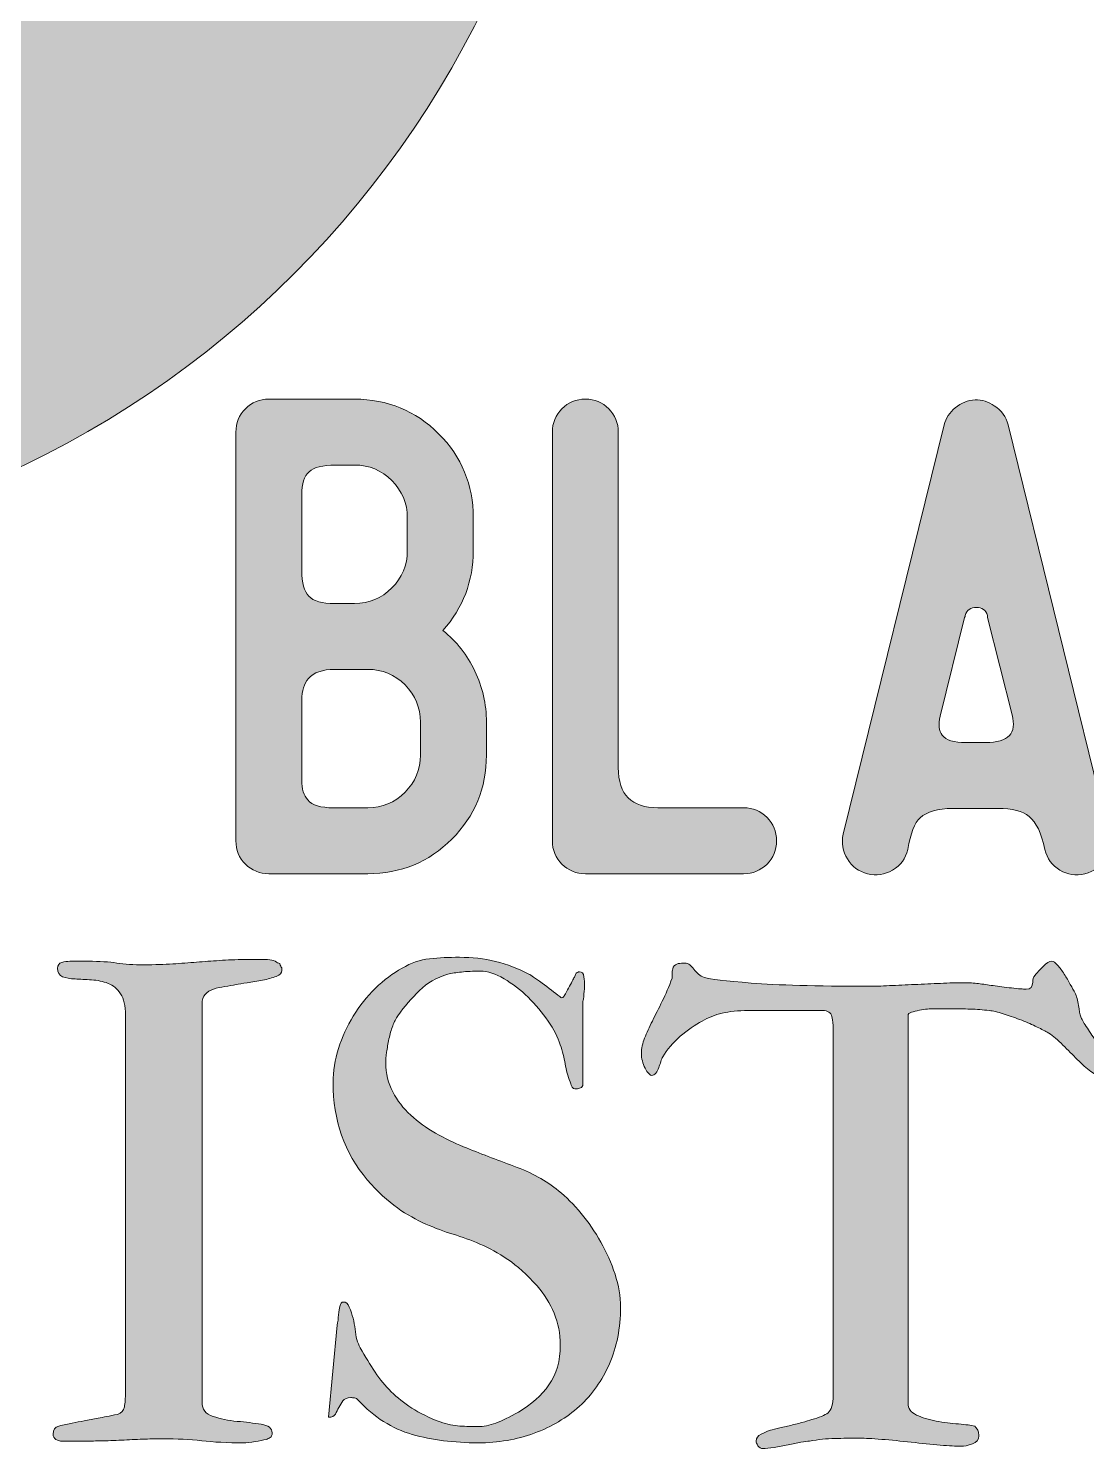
# Model space of a CAD drawing. Header units: inches. Extents: x 110 to 970, y -1000 to -79.
# Drawn here: x 349.8 to 529.3, y -625.8 to -384.9 of the extents above; entities that cross this region are included whole.
import ezdxf

# ---------------------------------------------------------------- set-up
doc = ezdxf.new("R2010")
doc.units = ezdxf.units.IN
doc.header["$MEASUREMENT"] = 0
doc.layers.add('Layer 1', color=7, linetype='Continuous')

# ---------------------------------------------------------------- blocks, each defined once
blk = doc.blocks.new('block 3')
at = {"layer": 'Layer 1', "true_color": 0xea2625}
h = blk.add_hatch(color=20, dxfattribs=at)
h.dxf.hatch_style = 2
edge = h.paths.add_edge_path()
edge.add_spline(control_points=[(366.28, -616.26), (366.28, -616.26), (366.28, -552.28), (366.28, -552.28), (366.28, -550.7), (366, -549.49), (365.45, -548.64), (364.89, -547.79), (364.19, -547.2), (363.34, -546.87), (362.48, -546.54), (361.55, -546.35), (360.53, -546.28), (359.52, -546.21), (358.58, -546.17), (357.73, -546.13), (356.88, -546.1), (356.17, -545.97), (355.62, -545.74), (355.06, -545.51), (354.78, -545.04), (354.78, -544.31), (354.78, -543.79), (355.01, -543.46), (355.47, -543.33), (355.93, -543.2), (356.39, -543.13), (356.85, -543.13), (356.85, -543.13), (359.99, -543.13), (359.99, -543.13), (361.89, -543.13), (363.5, -543.23), (364.81, -543.43), (366.12, -543.63), (367.66, -543.72), (369.43, -543.72), (371.26, -543.72), (372.88, -543.68), (374.29, -543.58), (375.7, -543.48), (377.05, -543.38), (378.33, -543.28), (379.6, -543.18), (380.89, -543.08), (382.21, -542.99), (383.52, -542.89), (384.96, -542.84), (386.53, -542.84), (386.53, -542.84), (390.37, -542.84), (390.37, -542.84), (390.89, -542.84), (391.31, -542.94), (391.64, -543.13), (391.97, -543.33), (392.23, -543.46), (392.43, -543.53), (392.56, -543.92), (392.66, -544.13), (392.73, -544.17), (392.79, -544.2), (392.82, -544.38), (392.82, -544.71), (392.82, -545.1), (392.5, -545.43), (391.84, -545.69), (391.18, -545.95), (390.42, -546.17), (389.53, -546.33), (388.65, -546.49), (387.77, -546.64), (386.92, -546.77), (386.07, -546.9), (385.45, -547), (385.06, -547.07), (384.47, -547.2), (383.83, -547.31), (383.14, -547.41), (382.45, -547.51), (381.81, -547.66), (381.22, -547.85), (380.64, -548.05), (380.16, -548.34), (379.8, -548.74), (379.44, -549.13), (379.26, -549.69), (379.26, -550.41), (379.26, -550.41), (379.26, -617.94), (379.26, -617.94), (379.26, -619.12), (379.88, -619.92), (381.13, -620.34), (382.37, -620.77), (383.73, -621.05), (385.21, -621.18), (386.68, -621.31), (388.04, -621.47), (389.29, -621.67), (390.53, -621.87), (391.15, -622.36), (391.15, -623.15), (391.15, -623.54), (391.04, -623.8), (390.81, -623.93), (390.58, -624.06), (390.37, -624.16), (390.17, -624.23), (389.64, -624.36), (389, -624.49), (388.25, -624.62), (387.5, -624.75), (386.83, -624.82), (386.24, -624.82), (383.55, -624.82), (381.21, -624.7), (379.21, -624.47), (377.21, -624.24), (375, -624.13), (372.57, -624.13), (371.99, -624.13), (371.13, -624.15), (370.02, -624.18), (368.9, -624.21), (367.74, -624.26), (366.53, -624.33), (365.32, -624.39), (364.1, -624.44), (362.89, -624.47), (361.68, -624.51), (360.65, -624.52), (359.8, -624.52), (359.8, -624.52), (355.27, -624.52), (355.27, -624.52), (355.08, -624.52), (354.82, -624.42), (354.49, -624.23), (354.16, -624.03), (354, -623.74), (354, -623.34), (354, -622.62), (354.32, -622.16), (354.98, -621.97), (355.83, -621.77), (356.58, -621.61), (357.24, -621.47), (357.9, -621.34), (358.58, -621.21), (359.3, -621.08), (360.03, -620.95), (360.81, -620.8), (361.66, -620.64), (362.51, -620.48), (363.59, -620.26), (364.91, -620), (365.56, -619.8), (365.96, -619.38), (366.09, -618.72), (366.22, -618.07), (366.28, -617.25), (366.28, -616.26)], knot_values=[0, 0, 0, 0, 1, 1, 1, 2, 2, 2, 3, 3, 3, 4, 4, 4, 5, 5, 5, 6, 6, 6, 7, 7, 7, 8, 8, 8, 9, 9, 9, 10, 10, 10, 11, 11, 11, 12, 12, 12, 13, 13, 13, 14, 14, 14, 15, 15, 15, 16, 16, 16, 17, 17, 17, 18, 18, 18, 19, 19, 19, 20, 20, 20, 21, 21, 21, 22, 22, 22, 23, 23, 23, 24, 24, 24, 25, 25, 25, 26, 26, 26, 27, 27, 27, 28, 28, 28, 29, 29, 29, 30, 30, 30, 31, 31, 31, 32, 32, 32, 33, 33, 33, 34, 34, 34, 35, 35, 35, 36, 36, 36, 37, 37, 37, 38, 38, 38, 39, 39, 39, 40, 40, 40, 41, 41, 41, 42, 42, 42, 43, 43, 43, 44, 44, 44, 45, 45, 45, 46, 46, 46, 47, 47, 47, 48, 48, 48, 49, 49, 49, 50, 50, 50, 51, 51, 51, 52, 52, 52, 53, 53, 53, 54, 54, 54, 54], degree=3, periodic=1)
h = blk.add_hatch(color=20, dxfattribs=at)
h.dxf.hatch_style = 2
edge = h.paths.add_edge_path()
edge.add_spline(control_points=[(401.47, -563.68), (401.47, -561.78), (401.78, -559.86), (402.41, -557.93), (403.03, -556), (403.86, -554.16), (404.91, -552.42), (405.96, -550.69), (407.21, -549.12), (408.65, -547.71), (410.09, -546.3), (411.6, -545.17), (413.17, -544.31), (414.68, -543.4), (416.23, -542.86), (417.84, -542.69), (419.44, -542.53), (421.13, -542.45), (422.9, -542.45), (427.16, -542.45), (431.09, -543.4), (434.7, -545.3), (435.02, -545.49), (435.76, -546), (436.91, -546.82), (438.05, -547.64), (439.05, -548.41), (439.91, -549.13), (440.04, -549.26), (440.17, -549.33), (440.3, -549.33), (440.36, -549.33), (440.46, -549.26), (440.59, -549.13), (440.79, -548.8), (441.12, -548.21), (441.58, -547.36), (442.03, -546.51), (442.33, -545.95), (442.46, -545.69), (442.59, -545.23), (442.79, -545), (443.05, -545), (443.05, -544.94), (443.12, -544.9), (443.25, -544.9), (443.7, -544.9), (443.97, -545.18), (444.03, -545.74), (444.1, -546.3), (444.13, -546.74), (444.13, -547.07), (444.13, -547.07), (444.13, -547.46), (444.13, -547.46), (444.13, -547.59), (444.1, -548), (444.03, -548.69), (443.97, -549.38), (443.9, -549.79), (443.84, -549.92), (443.84, -549.92), (443.84, -563.97), (443.84, -563.97), (443.84, -564.3), (443.7, -564.51), (443.45, -564.61), (443.18, -564.71), (442.95, -564.76), (442.76, -564.76), (442.36, -564.76), (442.12, -564.68), (442.02, -564.51), (441.92, -564.35), (441.81, -564.04), (441.68, -563.58), (441.28, -562.6), (441, -561.58), (440.84, -560.53), (440.67, -559.49), (440.4, -558.4), (440.01, -557.29), (439.61, -556.04), (438.92, -554.7), (437.94, -553.26), (436.96, -551.82), (435.83, -550.47), (434.55, -549.23), (433.27, -547.98), (431.91, -546.94), (430.47, -546.08), (429.03, -545.23), (427.68, -544.8), (426.44, -544.8), (425.19, -544.8), (424.13, -544.85), (423.25, -544.95), (422.36, -545.05), (421.59, -545.17), (420.94, -545.3), (419.03, -545.89), (417.43, -546.82), (416.12, -548.1), (414.81, -549.38), (413.59, -550.8), (412.48, -552.37), (412.15, -552.83), (411.86, -553.41), (411.6, -554.09), (411.33, -554.78), (411.12, -555.52), (410.96, -556.31), (410.79, -557.09), (410.66, -557.85), (410.56, -558.57), (410.47, -559.29), (410.42, -559.88), (410.42, -560.34), (410.42, -562.17), (410.81, -563.82), (411.6, -565.3), (412.38, -566.77), (413.4, -568.09), (414.64, -569.23), (415.89, -570.38), (417.3, -571.39), (418.87, -572.28), (420.44, -573.16), (422.02, -573.93), (423.59, -574.59), (426.34, -575.7), (429.19, -576.8), (432.14, -577.88), (435.09, -578.96), (437.61, -580.36), (439.71, -582.06), (441.02, -583.11), (442.3, -584.39), (443.54, -585.89), (444.79, -587.4), (445.9, -589.02), (446.89, -590.76), (447.87, -592.5), (448.67, -594.31), (449.29, -596.21), (449.92, -598.11), (450.23, -599.98), (450.23, -601.82), (450.23, -605.36), (449.6, -608.55), (448.36, -611.4), (447.11, -614.25), (445.41, -616.66), (443.25, -618.62), (441.09, -620.59), (438.53, -622.11), (435.58, -623.19), (432.63, -624.28), (429.45, -624.82), (426.05, -624.82), (421.98, -624.82), (418.26, -624.34), (414.89, -623.39), (411.51, -622.44), (408.45, -620.49), (405.7, -617.54), (405.57, -617.35), (405.37, -617.23), (405.11, -617.2), (404.85, -617.17), (404.65, -617.15), (404.52, -617.15), (403.86, -617.15), (403.4, -617.33), (403.14, -617.69), (402.88, -618.05), (402.65, -618.43), (402.45, -618.82), (402.26, -619.21), (402.06, -619.59), (401.87, -619.95), (401.67, -620.31), (401.28, -620.49), (400.69, -620.49), (400.69, -620.49), (402.16, -604.86), (402.16, -604.86), (402.29, -604.34), (402.37, -603.75), (402.41, -603.09), (402.44, -602.44), (402.52, -601.98), (402.65, -601.72), (402.72, -601.19), (402.91, -600.93), (403.24, -600.93), (403.7, -600.93), (404.03, -601.23), (404.22, -601.82), (404.75, -603.06), (405.08, -604.31), (405.21, -605.55), (405.34, -606.8), (405.63, -607.85), (406.09, -608.7), (406.94, -610.21), (407.78, -611.58), (408.6, -612.82), (409.42, -614.07), (410.33, -615.18), (411.35, -616.17), (412.37, -617.15), (413.53, -618.07), (414.84, -618.92), (416.15, -619.77), (417.76, -620.56), (419.66, -621.28), (420.84, -621.67), (421.95, -621.9), (423, -621.97), (424.05, -622.03), (425.03, -622.06), (425.95, -622.06), (427, -622.06), (428.04, -621.87), (429.09, -621.47), (430.14, -621.08), (431.42, -620.46), (432.93, -619.61), (435.09, -618.3), (436.81, -616.76), (438.09, -614.99), (439.37, -613.22), (440.01, -610.96), (440.01, -608.2), (440.01, -606.31), (439.66, -604.52), (438.97, -602.85), (438.28, -601.18), (437.32, -599.62), (436.07, -598.18), (434.37, -596.28), (432.71, -594.79), (431.11, -593.71), (429.5, -592.62), (427.93, -591.76), (426.39, -591.1), (424.85, -590.45), (423.33, -589.89), (421.82, -589.43), (420.31, -588.97), (418.77, -588.4), (417.2, -587.71), (415.63, -587.02), (414.02, -586.11), (412.38, -584.96), (410.75, -583.81), (409.04, -582.22), (407.27, -580.19), (403.4, -575.6), (401.47, -570.1), (401.47, -563.68)], knot_values=[0, 0, 0, 0, 1, 1, 1, 2, 2, 2, 3, 3, 3, 4, 4, 4, 5, 5, 5, 6, 6, 6, 7, 7, 7, 8, 8, 8, 9, 9, 9, 10, 10, 10, 11, 11, 11, 12, 12, 12, 13, 13, 13, 14, 14, 14, 15, 15, 15, 16, 16, 16, 17, 17, 17, 18, 18, 18, 19, 19, 19, 20, 20, 20, 21, 21, 21, 22, 22, 22, 23, 23, 23, 24, 24, 24, 25, 25, 25, 26, 26, 26, 27, 27, 27, 28, 28, 28, 29, 29, 29, 30, 30, 30, 31, 31, 31, 32, 32, 32, 33, 33, 33, 34, 34, 34, 35, 35, 35, 36, 36, 36, 37, 37, 37, 38, 38, 38, 39, 39, 39, 40, 40, 40, 41, 41, 41, 42, 42, 42, 43, 43, 43, 44, 44, 44, 45, 45, 45, 46, 46, 46, 47, 47, 47, 48, 48, 48, 49, 49, 49, 50, 50, 50, 51, 51, 51, 52, 52, 52, 53, 53, 53, 54, 54, 54, 55, 55, 55, 56, 56, 56, 57, 57, 57, 58, 58, 58, 59, 59, 59, 60, 60, 60, 61, 61, 61, 62, 62, 62, 63, 63, 63, 64, 64, 64, 65, 65, 65, 66, 66, 66, 67, 67, 67, 68, 68, 68, 69, 69, 69, 70, 70, 70, 71, 71, 71, 72, 72, 72, 73, 73, 73, 74, 74, 74, 75, 75, 75, 76, 76, 76, 77, 77, 77, 78, 78, 78, 79, 79, 79, 80, 80, 80, 81, 81, 81, 82, 82, 82, 83, 83, 83, 84, 84, 84, 85, 85, 85, 86, 86, 86, 87, 87, 87, 87], degree=3, periodic=1)
h = blk.add_hatch(color=20, dxfattribs=at)
h.dxf.hatch_style = 2
edge = h.paths.add_edge_path()
edge.add_spline(control_points=[(498.98, -552.28), (498.98, -552.28), (498.98, -618.13), (498.98, -618.13), (498.98, -618.98), (499.45, -619.64), (500.4, -620.1), (501.36, -620.56), (502.47, -620.9), (503.75, -621.13), (505.03, -621.36), (506.29, -621.52), (507.53, -621.62), (508.78, -621.72), (509.7, -621.84), (510.28, -621.97), (510.61, -622.36), (510.81, -622.65), (510.87, -622.85), (510.94, -623.05), (510.97, -623.31), (510.97, -623.64), (510.97, -624.29), (510.61, -624.75), (509.89, -625.01), (509.17, -625.27), (508.51, -625.41), (507.93, -625.41), (507.14, -625.41), (505.97, -625.34), (504.44, -625.21), (502.89, -625.08), (501.26, -624.91), (499.52, -624.72), (497.78, -624.52), (496.11, -624.36), (494.51, -624.23), (492.9, -624.1), (491.67, -624.03), (490.82, -624.03), (489.31, -624.03), (487.89, -624.05), (486.54, -624.08), (485.2, -624.11), (483.78, -624.26), (482.27, -624.52), (481.94, -624.52), (481.45, -624.59), (480.8, -624.72), (480.14, -624.85), (479.42, -625), (478.63, -625.16), (477.85, -625.32), (477.06, -625.47), (476.28, -625.6), (475.49, -625.73), (474.86, -625.8), (474.41, -625.8), (474.01, -625.8), (473.72, -625.64), (473.52, -625.31), (473.33, -624.98), (473.23, -624.72), (473.23, -624.52), (473.23, -624), (473.5, -623.61), (474.06, -623.34), (474.62, -623.08), (475.09, -622.88), (475.49, -622.75), (475.68, -622.69), (476.11, -622.57), (476.77, -622.41), (477.42, -622.25), (478.11, -622.08), (478.83, -621.92), (479.55, -621.75), (480.27, -621.57), (480.99, -621.38), (481.71, -621.18), (482.27, -621.02), (482.66, -620.89), (483.91, -620.56), (484.83, -620.16), (485.42, -619.71), (486, -619.25), (486.3, -618.26), (486.3, -616.76), (486.3, -616.76), (486.3, -554.54), (486.3, -554.54), (486.3, -553.88), (486.22, -553.21), (486.06, -552.52), (485.89, -551.83), (485.38, -551.49), (484.53, -551.49), (484.53, -551.49), (471.85, -551.49), (471.85, -551.49), (470.15, -551.49), (468.69, -551.64), (467.48, -551.93), (466.26, -552.23), (465.13, -552.67), (464.09, -553.26), (462.84, -553.91), (461.6, -554.78), (460.35, -555.86), (459.11, -556.94), (458.12, -558.11), (457.4, -559.35), (457.27, -559.55), (457.16, -559.81), (457.06, -560.14), (456.96, -560.47), (456.84, -560.81), (456.71, -561.17), (456.58, -561.53), (456.42, -561.84), (456.22, -562.1), (456.02, -562.37), (455.79, -562.5), (455.54, -562.5), (455.21, -562.5), (454.83, -562.09), (454.4, -561.27), (453.98, -560.45), (453.77, -559.62), (453.77, -558.76), (453.77, -557.91), (453.95, -557.04), (454.31, -556.16), (454.66, -555.27), (455.11, -554.31), (455.63, -553.26), (456.16, -552.21), (456.71, -551.1), (457.3, -549.92), (457.89, -548.74), (458.45, -547.43), (458.98, -545.99), (458.98, -545.99), (458.98, -545), (458.98, -545), (458.98, -544.8), (459.04, -544.51), (459.17, -544.12), (459.37, -543.79), (459.65, -543.59), (460.01, -543.53), (460.37, -543.46), (460.74, -543.43), (461.14, -543.43), (461.47, -543.43), (461.74, -543.53), (461.97, -543.72), (462.2, -543.92), (462.43, -544.17), (462.66, -544.46), (462.89, -544.76), (463.15, -545.04), (463.45, -545.3), (463.74, -545.56), (464.09, -545.76), (464.48, -545.89), (465.39, -546.15), (468.03, -546.46), (472.39, -546.82), (476.75, -547.18), (483.35, -547.36), (492.2, -547.36), (493.25, -547.36), (494.46, -547.33), (495.84, -547.26), (497.21, -547.2), (498.64, -547.13), (500.11, -547.07), (501.59, -547), (503.04, -546.94), (504.49, -546.87), (505.92, -546.81), (507.24, -546.77), (508.42, -546.77), (509.33, -546.77), (510.17, -546.82), (510.92, -546.92), (511.68, -547.02), (512.51, -547.13), (513.43, -547.26), (514.35, -547.4), (515.38, -547.52), (516.53, -547.66), (517.67, -547.79), (518.51, -547.85), (519.03, -547.85), (519.75, -547.85), (520.12, -547.46), (520.12, -546.67), (520.12, -546.21), (520.24, -545.82), (520.51, -545.49), (520.83, -545.1), (521.29, -544.61), (521.88, -544.02), (522.47, -543.43), (522.96, -543.13), (523.36, -543.13), (523.62, -543.13), (523.95, -543.35), (524.34, -543.77), (524.73, -544.2), (525.11, -544.71), (525.47, -545.3), (525.83, -545.89), (526.17, -546.48), (526.5, -547.07), (526.83, -547.66), (527.09, -548.12), (527.29, -548.44), (527.55, -549.03), (527.75, -549.75), (527.88, -550.61), (528.01, -551.46), (528.14, -552.11), (528.27, -552.57), (528.4, -552.9), (528.71, -553.44), (529.21, -554.19), (529.7, -554.95), (530.22, -555.75), (530.78, -556.6), (531.33, -557.45), (531.83, -558.29), (532.25, -559.11), (532.68, -559.93), (532.89, -560.57), (532.89, -561.02), (532.89, -562.01), (532.46, -562.5), (531.61, -562.5), (531.09, -562.5), (530.45, -562.2), (529.7, -561.61), (528.94, -561.02), (528.17, -560.32), (527.39, -559.5), (526.6, -558.68), (525.78, -557.86), (524.93, -557.04), (524.08, -556.22), (523.29, -555.59), (522.57, -555.13), (522.05, -554.86), (521.38, -554.54), (520.56, -554.14), (519.74, -553.75), (518.85, -553.37), (517.9, -553.01), (516.95, -552.65), (516.02, -552.33), (515.1, -552.03), (514.18, -551.73), (513.4, -551.56), (512.74, -551.49), (511.69, -551.36), (510.63, -551.28), (509.55, -551.24), (508.47, -551.21), (507.4, -551.19), (506.35, -551.19), (506.35, -551.19), (503.11, -551.19), (503.11, -551.19), (502.98, -551.19), (502.7, -551.21), (502.27, -551.24), (501.85, -551.28), (501.39, -551.34), (500.9, -551.44), (500.4, -551.54), (499.96, -551.65), (499.57, -551.78), (499.18, -551.92), (498.98, -552.08), (498.98, -552.28)], knot_values=[0, 0, 0, 0, 1, 1, 1, 2, 2, 2, 3, 3, 3, 4, 4, 4, 5, 5, 5, 6, 6, 6, 7, 7, 7, 8, 8, 8, 9, 9, 9, 10, 10, 10, 11, 11, 11, 12, 12, 12, 13, 13, 13, 14, 14, 14, 15, 15, 15, 16, 16, 16, 17, 17, 17, 18, 18, 18, 19, 19, 19, 20, 20, 20, 21, 21, 21, 22, 22, 22, 23, 23, 23, 24, 24, 24, 25, 25, 25, 26, 26, 26, 27, 27, 27, 28, 28, 28, 29, 29, 29, 30, 30, 30, 31, 31, 31, 32, 32, 32, 33, 33, 33, 34, 34, 34, 35, 35, 35, 36, 36, 36, 37, 37, 37, 38, 38, 38, 39, 39, 39, 40, 40, 40, 41, 41, 41, 42, 42, 42, 43, 43, 43, 44, 44, 44, 45, 45, 45, 46, 46, 46, 47, 47, 47, 48, 48, 48, 49, 49, 49, 50, 50, 50, 51, 51, 51, 52, 52, 52, 53, 53, 53, 54, 54, 54, 55, 55, 55, 56, 56, 56, 57, 57, 57, 58, 58, 58, 59, 59, 59, 60, 60, 60, 61, 61, 61, 62, 62, 62, 63, 63, 63, 64, 64, 64, 65, 65, 65, 66, 66, 66, 67, 67, 67, 68, 68, 68, 69, 69, 69, 70, 70, 70, 71, 71, 71, 72, 72, 72, 73, 73, 73, 74, 74, 74, 75, 75, 75, 76, 76, 76, 77, 77, 77, 78, 78, 78, 79, 79, 79, 80, 80, 80, 81, 81, 81, 82, 82, 82, 83, 83, 83, 84, 84, 84, 85, 85, 85, 86, 86, 86, 87, 87, 87, 88, 88, 88, 89, 89, 89, 90, 90, 90, 91, 91, 91, 92, 92, 92, 93, 93, 93, 94, 94, 94, 95, 95, 95, 95], degree=3, periodic=1)
at = {"layer": 'Layer 1', "lineweight": 0}
for points, knots in [([(366.28, -616.26), (366.28, -616.26), (366.28, -552.28), (366.28, -552.28), (366.28, -550.7), (366, -549.49), (365.45, -548.64), (364.89, -547.79), (364.19, -547.2), (363.34, -546.87), (362.48, -546.54), (361.55, -546.35), (360.53, -546.28), (359.52, -546.21), (358.58, -546.17), (357.73, -546.13), (356.88, -546.1), (356.17, -545.97), (355.62, -545.74), (355.06, -545.51), (354.78, -545.04), (354.78, -544.31), (354.78, -543.79), (355.01, -543.46), (355.47, -543.33), (355.93, -543.2), (356.39, -543.13), (356.85, -543.13), (356.85, -543.13), (359.99, -543.13), (359.99, -543.13), (361.89, -543.13), (363.5, -543.23), (364.81, -543.43), (366.12, -543.63), (367.66, -543.72), (369.43, -543.72), (371.26, -543.72), (372.88, -543.68), (374.29, -543.58), (375.7, -543.48), (377.05, -543.38), (378.33, -543.28), (379.6, -543.18), (380.89, -543.08), (382.21, -542.99), (383.52, -542.89), (384.96, -542.84), (386.53, -542.84), (386.53, -542.84), (390.37, -542.84), (390.37, -542.84), (390.89, -542.84), (391.31, -542.94), (391.64, -543.13), (391.97, -543.33), (392.23, -543.46), (392.43, -543.53), (392.56, -543.92), (392.66, -544.13), (392.73, -544.17), (392.79, -544.2), (392.82, -544.38), (392.82, -544.71), (392.82, -545.1), (392.5, -545.43), (391.84, -545.69), (391.18, -545.95), (390.42, -546.17), (389.53, -546.33), (388.65, -546.49), (387.77, -546.64), (386.92, -546.77), (386.07, -546.9), (385.45, -547), (385.06, -547.07), (384.47, -547.2), (383.83, -547.31), (383.14, -547.41), (382.45, -547.51), (381.81, -547.66), (381.22, -547.85), (380.64, -548.05), (380.16, -548.34), (379.8, -548.74), (379.44, -549.13), (379.26, -549.69), (379.26, -550.41), (379.26, -550.41), (379.26, -617.94), (379.26, -617.94), (379.26, -619.12), (379.88, -619.92), (381.13, -620.34), (382.37, -620.77), (383.73, -621.05), (385.21, -621.18), (386.68, -621.31), (388.04, -621.47), (389.29, -621.67), (390.53, -621.87), (391.15, -622.36), (391.15, -623.15), (391.15, -623.54), (391.04, -623.8), (390.81, -623.93), (390.58, -624.06), (390.37, -624.16), (390.17, -624.23), (389.64, -624.36), (389, -624.49), (388.25, -624.62), (387.5, -624.75), (386.83, -624.82), (386.24, -624.82), (383.55, -624.82), (381.21, -624.7), (379.21, -624.47), (377.21, -624.24), (375, -624.13), (372.57, -624.13), (371.99, -624.13), (371.13, -624.15), (370.02, -624.18), (368.9, -624.21), (367.74, -624.26), (366.53, -624.33), (365.32, -624.39), (364.1, -624.44), (362.89, -624.47), (361.68, -624.51), (360.65, -624.52), (359.8, -624.52), (359.8, -624.52), (355.27, -624.52), (355.27, -624.52), (355.08, -624.52), (354.82, -624.42), (354.49, -624.23), (354.16, -624.03), (354, -623.74), (354, -623.34), (354, -622.62), (354.32, -622.16), (354.98, -621.97), (355.83, -621.77), (356.58, -621.61), (357.24, -621.47), (357.9, -621.34), (358.58, -621.21), (359.3, -621.08), (360.03, -620.95), (360.81, -620.8), (361.66, -620.64), (362.51, -620.48), (363.59, -620.26), (364.91, -620), (365.56, -619.8), (365.96, -619.38), (366.09, -618.72), (366.22, -618.07), (366.28, -617.25), (366.28, -616.26)], [0, 0, 0, 0, 1, 1, 1, 2, 2, 2, 3, 3, 3, 4, 4, 4, 5, 5, 5, 6, 6, 6, 7, 7, 7, 8, 8, 8, 9, 9, 9, 10, 10, 10, 11, 11, 11, 12, 12, 12, 13, 13, 13, 14, 14, 14, 15, 15, 15, 16, 16, 16, 17, 17, 17, 18, 18, 18, 19, 19, 19, 20, 20, 20, 21, 21, 21, 22, 22, 22, 23, 23, 23, 24, 24, 24, 25, 25, 25, 26, 26, 26, 27, 27, 27, 28, 28, 28, 29, 29, 29, 30, 30, 30, 31, 31, 31, 32, 32, 32, 33, 33, 33, 34, 34, 34, 35, 35, 35, 36, 36, 36, 37, 37, 37, 38, 38, 38, 39, 39, 39, 40, 40, 40, 41, 41, 41, 42, 42, 42, 43, 43, 43, 44, 44, 44, 45, 45, 45, 46, 46, 46, 47, 47, 47, 48, 48, 48, 49, 49, 49, 50, 50, 50, 51, 51, 51, 52, 52, 52, 53, 53, 53, 54, 54, 54, 54]), ([(401.47, -563.68), (401.47, -561.78), (401.78, -559.86), (402.41, -557.93), (403.03, -556), (403.86, -554.16), (404.91, -552.42), (405.96, -550.69), (407.21, -549.12), (408.65, -547.71), (410.09, -546.3), (411.6, -545.17), (413.17, -544.31), (414.68, -543.4), (416.23, -542.86), (417.84, -542.69), (419.44, -542.53), (421.13, -542.45), (422.9, -542.45), (427.16, -542.45), (431.09, -543.4), (434.7, -545.3), (435.02, -545.49), (435.76, -546), (436.91, -546.82), (438.05, -547.64), (439.05, -548.41), (439.91, -549.13), (440.04, -549.26), (440.17, -549.33), (440.3, -549.33), (440.36, -549.33), (440.46, -549.26), (440.59, -549.13), (440.79, -548.8), (441.12, -548.21), (441.58, -547.36), (442.03, -546.51), (442.33, -545.95), (442.46, -545.69), (442.59, -545.23), (442.79, -545), (443.05, -545), (443.05, -544.94), (443.12, -544.9), (443.25, -544.9), (443.7, -544.9), (443.97, -545.18), (444.03, -545.74), (444.1, -546.3), (444.13, -546.74), (444.13, -547.07), (444.13, -547.07), (444.13, -547.46), (444.13, -547.46), (444.13, -547.59), (444.1, -548), (444.03, -548.69), (443.97, -549.38), (443.9, -549.79), (443.84, -549.92), (443.84, -549.92), (443.84, -563.97), (443.84, -563.97), (443.84, -564.3), (443.7, -564.51), (443.45, -564.61), (443.18, -564.71), (442.95, -564.76), (442.76, -564.76), (442.36, -564.76), (442.12, -564.68), (442.02, -564.51), (441.92, -564.35), (441.81, -564.04), (441.68, -563.58), (441.28, -562.6), (441, -561.58), (440.84, -560.53), (440.67, -559.49), (440.4, -558.4), (440.01, -557.29), (439.61, -556.04), (438.92, -554.7), (437.94, -553.26), (436.96, -551.82), (435.83, -550.47), (434.55, -549.23), (433.27, -547.98), (431.91, -546.94), (430.47, -546.08), (429.03, -545.23), (427.68, -544.8), (426.44, -544.8), (425.19, -544.8), (424.13, -544.85), (423.25, -544.95), (422.36, -545.05), (421.59, -545.17), (420.94, -545.3), (419.03, -545.89), (417.43, -546.82), (416.12, -548.1), (414.81, -549.38), (413.59, -550.8), (412.48, -552.37), (412.15, -552.83), (411.86, -553.41), (411.6, -554.09), (411.33, -554.78), (411.12, -555.52), (410.96, -556.31), (410.79, -557.09), (410.66, -557.85), (410.56, -558.57), (410.47, -559.29), (410.42, -559.88), (410.42, -560.34), (410.42, -562.17), (410.81, -563.82), (411.6, -565.3), (412.38, -566.77), (413.4, -568.09), (414.64, -569.23), (415.89, -570.38), (417.3, -571.39), (418.87, -572.28), (420.44, -573.16), (422.02, -573.93), (423.59, -574.59), (426.34, -575.7), (429.19, -576.8), (432.14, -577.88), (435.09, -578.96), (437.61, -580.36), (439.71, -582.06), (441.02, -583.11), (442.3, -584.39), (443.54, -585.89), (444.79, -587.4), (445.9, -589.02), (446.89, -590.76), (447.87, -592.5), (448.67, -594.31), (449.29, -596.21), (449.92, -598.11), (450.23, -599.98), (450.23, -601.82), (450.23, -605.36), (449.6, -608.55), (448.36, -611.4), (447.11, -614.25), (445.41, -616.66), (443.25, -618.62), (441.09, -620.59), (438.53, -622.11), (435.58, -623.19), (432.63, -624.28), (429.45, -624.82), (426.05, -624.82), (421.98, -624.82), (418.26, -624.34), (414.89, -623.39), (411.51, -622.44), (408.45, -620.49), (405.7, -617.54), (405.57, -617.35), (405.37, -617.23), (405.11, -617.2), (404.85, -617.17), (404.65, -617.15), (404.52, -617.15), (403.86, -617.15), (403.4, -617.33), (403.14, -617.69), (402.88, -618.05), (402.65, -618.43), (402.45, -618.82), (402.26, -619.21), (402.06, -619.59), (401.87, -619.95), (401.67, -620.31), (401.28, -620.49), (400.69, -620.49), (400.69, -620.49), (402.16, -604.86), (402.16, -604.86), (402.29, -604.34), (402.37, -603.75), (402.41, -603.09), (402.44, -602.44), (402.52, -601.98), (402.65, -601.72), (402.72, -601.19), (402.91, -600.93), (403.24, -600.93), (403.7, -600.93), (404.03, -601.23), (404.22, -601.82), (404.75, -603.06), (405.08, -604.31), (405.21, -605.55), (405.34, -606.8), (405.63, -607.85), (406.09, -608.7), (406.94, -610.21), (407.78, -611.58), (408.6, -612.82), (409.42, -614.07), (410.33, -615.18), (411.35, -616.17), (412.37, -617.15), (413.53, -618.07), (414.84, -618.92), (416.15, -619.77), (417.76, -620.56), (419.66, -621.28), (420.84, -621.67), (421.95, -621.9), (423, -621.97), (424.05, -622.03), (425.03, -622.06), (425.95, -622.06), (427, -622.06), (428.04, -621.87), (429.09, -621.47), (430.14, -621.08), (431.42, -620.46), (432.93, -619.61), (435.09, -618.3), (436.81, -616.76), (438.09, -614.99), (439.37, -613.22), (440.01, -610.96), (440.01, -608.2), (440.01, -606.31), (439.66, -604.52), (438.97, -602.85), (438.28, -601.18), (437.32, -599.62), (436.07, -598.18), (434.37, -596.28), (432.71, -594.79), (431.11, -593.71), (429.5, -592.62), (427.93, -591.76), (426.39, -591.1), (424.85, -590.45), (423.33, -589.89), (421.82, -589.43), (420.31, -588.97), (418.77, -588.4), (417.2, -587.71), (415.63, -587.02), (414.02, -586.11), (412.38, -584.96), (410.75, -583.81), (409.04, -582.22), (407.27, -580.19), (403.4, -575.6), (401.47, -570.1), (401.47, -563.68)], [0, 0, 0, 0, 1, 1, 1, 2, 2, 2, 3, 3, 3, 4, 4, 4, 5, 5, 5, 6, 6, 6, 7, 7, 7, 8, 8, 8, 9, 9, 9, 10, 10, 10, 11, 11, 11, 12, 12, 12, 13, 13, 13, 14, 14, 14, 15, 15, 15, 16, 16, 16, 17, 17, 17, 18, 18, 18, 19, 19, 19, 20, 20, 20, 21, 21, 21, 22, 22, 22, 23, 23, 23, 24, 24, 24, 25, 25, 25, 26, 26, 26, 27, 27, 27, 28, 28, 28, 29, 29, 29, 30, 30, 30, 31, 31, 31, 32, 32, 32, 33, 33, 33, 34, 34, 34, 35, 35, 35, 36, 36, 36, 37, 37, 37, 38, 38, 38, 39, 39, 39, 40, 40, 40, 41, 41, 41, 42, 42, 42, 43, 43, 43, 44, 44, 44, 45, 45, 45, 46, 46, 46, 47, 47, 47, 48, 48, 48, 49, 49, 49, 50, 50, 50, 51, 51, 51, 52, 52, 52, 53, 53, 53, 54, 54, 54, 55, 55, 55, 56, 56, 56, 57, 57, 57, 58, 58, 58, 59, 59, 59, 60, 60, 60, 61, 61, 61, 62, 62, 62, 63, 63, 63, 64, 64, 64, 65, 65, 65, 66, 66, 66, 67, 67, 67, 68, 68, 68, 69, 69, 69, 70, 70, 70, 71, 71, 71, 72, 72, 72, 73, 73, 73, 74, 74, 74, 75, 75, 75, 76, 76, 76, 77, 77, 77, 78, 78, 78, 79, 79, 79, 80, 80, 80, 81, 81, 81, 82, 82, 82, 83, 83, 83, 84, 84, 84, 85, 85, 85, 86, 86, 86, 87, 87, 87, 87]), ([(498.98, -552.28), (498.98, -552.28), (498.98, -618.13), (498.98, -618.13), (498.98, -618.98), (499.45, -619.64), (500.4, -620.1), (501.36, -620.56), (502.47, -620.9), (503.75, -621.13), (505.03, -621.36), (506.29, -621.52), (507.53, -621.62), (508.78, -621.72), (509.7, -621.84), (510.28, -621.97), (510.61, -622.36), (510.81, -622.65), (510.87, -622.85), (510.94, -623.05), (510.97, -623.31), (510.97, -623.64), (510.97, -624.29), (510.61, -624.75), (509.89, -625.01), (509.17, -625.27), (508.51, -625.41), (507.93, -625.41), (507.14, -625.41), (505.97, -625.34), (504.44, -625.21), (502.89, -625.08), (501.26, -624.91), (499.52, -624.72), (497.78, -624.52), (496.11, -624.36), (494.51, -624.23), (492.9, -624.1), (491.67, -624.03), (490.82, -624.03), (489.31, -624.03), (487.89, -624.05), (486.54, -624.08), (485.2, -624.11), (483.78, -624.26), (482.27, -624.52), (481.94, -624.52), (481.45, -624.59), (480.8, -624.72), (480.14, -624.85), (479.42, -625), (478.63, -625.16), (477.85, -625.32), (477.06, -625.47), (476.28, -625.6), (475.49, -625.73), (474.86, -625.8), (474.41, -625.8), (474.01, -625.8), (473.72, -625.64), (473.52, -625.31), (473.33, -624.98), (473.23, -624.72), (473.23, -624.52), (473.23, -624), (473.5, -623.61), (474.06, -623.34), (474.62, -623.08), (475.09, -622.88), (475.49, -622.75), (475.68, -622.69), (476.11, -622.57), (476.77, -622.41), (477.42, -622.25), (478.11, -622.08), (478.83, -621.92), (479.55, -621.75), (480.27, -621.57), (480.99, -621.38), (481.71, -621.18), (482.27, -621.02), (482.66, -620.89), (483.91, -620.56), (484.83, -620.16), (485.42, -619.71), (486, -619.25), (486.3, -618.26), (486.3, -616.76), (486.3, -616.76), (486.3, -554.54), (486.3, -554.54), (486.3, -553.88), (486.22, -553.21), (486.06, -552.52), (485.89, -551.83), (485.38, -551.49), (484.53, -551.49), (484.53, -551.49), (471.85, -551.49), (471.85, -551.49), (470.15, -551.49), (468.69, -551.64), (467.48, -551.93), (466.26, -552.23), (465.13, -552.67), (464.09, -553.26), (462.84, -553.91), (461.6, -554.78), (460.35, -555.86), (459.11, -556.94), (458.12, -558.11), (457.4, -559.35), (457.27, -559.55), (457.16, -559.81), (457.06, -560.14), (456.96, -560.47), (456.84, -560.81), (456.71, -561.17), (456.58, -561.53), (456.42, -561.84), (456.22, -562.1), (456.02, -562.37), (455.79, -562.5), (455.54, -562.5), (455.21, -562.5), (454.83, -562.09), (454.4, -561.27), (453.98, -560.45), (453.77, -559.62), (453.77, -558.76), (453.77, -557.91), (453.95, -557.04), (454.31, -556.16), (454.66, -555.27), (455.11, -554.31), (455.63, -553.26), (456.16, -552.21), (456.71, -551.1), (457.3, -549.92), (457.89, -548.74), (458.45, -547.43), (458.98, -545.99), (458.98, -545.99), (458.98, -545), (458.98, -545), (458.98, -544.8), (459.04, -544.51), (459.17, -544.12), (459.37, -543.79), (459.65, -543.59), (460.01, -543.53), (460.37, -543.46), (460.74, -543.43), (461.14, -543.43), (461.47, -543.43), (461.74, -543.53), (461.97, -543.72), (462.2, -543.92), (462.43, -544.17), (462.66, -544.46), (462.89, -544.76), (463.15, -545.04), (463.45, -545.3), (463.74, -545.56), (464.09, -545.76), (464.48, -545.89), (465.39, -546.15), (468.03, -546.46), (472.39, -546.82), (476.75, -547.18), (483.35, -547.36), (492.2, -547.36), (493.25, -547.36), (494.46, -547.33), (495.84, -547.26), (497.21, -547.2), (498.64, -547.13), (500.11, -547.07), (501.59, -547), (503.04, -546.94), (504.49, -546.87), (505.92, -546.81), (507.24, -546.77), (508.42, -546.77), (509.33, -546.77), (510.17, -546.82), (510.92, -546.92), (511.68, -547.02), (512.51, -547.13), (513.43, -547.26), (514.35, -547.4), (515.38, -547.52), (516.53, -547.66), (517.67, -547.79), (518.51, -547.85), (519.03, -547.85), (519.75, -547.85), (520.12, -547.46), (520.12, -546.67), (520.12, -546.21), (520.24, -545.82), (520.51, -545.49), (520.83, -545.1), (521.29, -544.61), (521.88, -544.02), (522.47, -543.43), (522.96, -543.13), (523.36, -543.13), (523.62, -543.13), (523.95, -543.35), (524.34, -543.77), (524.73, -544.2), (525.11, -544.71), (525.47, -545.3), (525.83, -545.89), (526.17, -546.48), (526.5, -547.07), (526.83, -547.66), (527.09, -548.12), (527.29, -548.44), (527.55, -549.03), (527.75, -549.75), (527.88, -550.61), (528.01, -551.46), (528.14, -552.11), (528.27, -552.57), (528.4, -552.9), (528.71, -553.44), (529.21, -554.19), (529.7, -554.95), (530.22, -555.75), (530.78, -556.6), (531.33, -557.45), (531.83, -558.29), (532.25, -559.11), (532.68, -559.93), (532.89, -560.57), (532.89, -561.02), (532.89, -562.01), (532.46, -562.5), (531.61, -562.5), (531.09, -562.5), (530.45, -562.2), (529.7, -561.61), (528.94, -561.02), (528.17, -560.32), (527.39, -559.5), (526.6, -558.68), (525.78, -557.86), (524.93, -557.04), (524.08, -556.22), (523.29, -555.59), (522.57, -555.13), (522.05, -554.86), (521.38, -554.54), (520.56, -554.14), (519.74, -553.75), (518.85, -553.37), (517.9, -553.01), (516.95, -552.65), (516.02, -552.33), (515.1, -552.03), (514.18, -551.73), (513.4, -551.56), (512.74, -551.49), (511.69, -551.36), (510.63, -551.28), (509.55, -551.24), (508.47, -551.21), (507.4, -551.19), (506.35, -551.19), (506.35, -551.19), (503.11, -551.19), (503.11, -551.19), (502.98, -551.19), (502.7, -551.21), (502.27, -551.24), (501.85, -551.28), (501.39, -551.34), (500.9, -551.44), (500.4, -551.54), (499.96, -551.65), (499.57, -551.78), (499.18, -551.92), (498.98, -552.08), (498.98, -552.28)], [0, 0, 0, 0, 1, 1, 1, 2, 2, 2, 3, 3, 3, 4, 4, 4, 5, 5, 5, 6, 6, 6, 7, 7, 7, 8, 8, 8, 9, 9, 9, 10, 10, 10, 11, 11, 11, 12, 12, 12, 13, 13, 13, 14, 14, 14, 15, 15, 15, 16, 16, 16, 17, 17, 17, 18, 18, 18, 19, 19, 19, 20, 20, 20, 21, 21, 21, 22, 22, 22, 23, 23, 23, 24, 24, 24, 25, 25, 25, 26, 26, 26, 27, 27, 27, 28, 28, 28, 29, 29, 29, 30, 30, 30, 31, 31, 31, 32, 32, 32, 33, 33, 33, 34, 34, 34, 35, 35, 35, 36, 36, 36, 37, 37, 37, 38, 38, 38, 39, 39, 39, 40, 40, 40, 41, 41, 41, 42, 42, 42, 43, 43, 43, 44, 44, 44, 45, 45, 45, 46, 46, 46, 47, 47, 47, 48, 48, 48, 49, 49, 49, 50, 50, 50, 51, 51, 51, 52, 52, 52, 53, 53, 53, 54, 54, 54, 55, 55, 55, 56, 56, 56, 57, 57, 57, 58, 58, 58, 59, 59, 59, 60, 60, 60, 61, 61, 61, 62, 62, 62, 63, 63, 63, 64, 64, 64, 65, 65, 65, 66, 66, 66, 67, 67, 67, 68, 68, 68, 69, 69, 69, 70, 70, 70, 71, 71, 71, 72, 72, 72, 73, 73, 73, 74, 74, 74, 75, 75, 75, 76, 76, 76, 77, 77, 77, 78, 78, 78, 79, 79, 79, 80, 80, 80, 81, 81, 81, 82, 82, 82, 83, 83, 83, 84, 84, 84, 85, 85, 85, 86, 86, 86, 87, 87, 87, 88, 88, 88, 89, 89, 89, 90, 90, 90, 91, 91, 91, 92, 92, 92, 93, 93, 93, 94, 94, 94, 95, 95, 95, 95])]:
    blk.add_open_spline(points, degree=3, knots=knots, dxfattribs=at)
blk = doc.blocks.new('block 4')
at = {"layer": 'Layer 1', "true_color": 0x1f9d48}
h = blk.add_hatch(color=114, dxfattribs=at)
h.dxf.hatch_style = 2
edge = h.paths.add_edge_path()
edge.add_spline(control_points=[(405.13, -447.77), (410.72, -447.77), (415.47, -449.72), (419.38, -453.64), (423.3, -457.55), (425.25, -462.3), (425.25, -467.89), (425.25, -467.89), (425.25, -473.48), (425.25, -473.48), (425.25, -478.63), (423.54, -483.14), (420.11, -487.01), (422.42, -488.88), (424.23, -491.17), (425.53, -493.89), (426.84, -496.61), (427.49, -499.5), (427.49, -502.56), (427.49, -502.56), (427.49, -508.15), (427.49, -508.15), (427.49, -513.74), (425.53, -518.49), (421.62, -522.4), (417.71, -526.32), (412.95, -528.27), (407.36, -528.27), (407.36, -528.27), (390.59, -528.27), (390.59, -528.27), (389.02, -528.27), (387.7, -527.73), (386.62, -526.65), (385.54, -525.57), (385, -524.25), (385, -522.68), (385, -522.68), (385, -453.36), (385, -453.36), (385, -451.79), (385.54, -450.47), (386.62, -449.39), (387.7, -448.31), (389.02, -447.77), (390.59, -447.77), (390.59, -447.77), (405.13, -447.77), (405.13, -447.77)], knot_values=[0, 0, 0, 0, 1, 1, 1, 2, 2, 2, 3, 3, 3, 4, 4, 4, 5, 5, 5, 6, 6, 6, 7, 7, 7, 8, 8, 8, 9, 9, 9, 10, 10, 10, 11, 11, 11, 12, 12, 12, 13, 13, 13, 14, 14, 14, 15, 15, 15, 16, 16, 16, 16], degree=3, periodic=1)
edge = h.paths.add_edge_path()
edge.add_spline(control_points=[(397.41, -460.07), (396.59, -460.81), (396.18, -462.12), (396.18, -463.98), (396.18, -463.98), (396.18, -476.84), (396.18, -476.84), (396.18, -478.93), (396.57, -480.38), (397.36, -481.2), (398.14, -482.02), (399.61, -482.43), (401.77, -482.43), (401.77, -482.43), (405.13, -482.43), (405.13, -482.43), (407.59, -482.43), (409.69, -481.55), (411.44, -479.8), (413.19, -478.05), (414.07, -475.94), (414.07, -473.48), (414.07, -473.48), (414.07, -467.89), (414.07, -467.89), (414.07, -465.43), (413.19, -463.33), (411.44, -461.58), (409.69, -459.83), (407.59, -458.95), (405.13, -458.95), (405.13, -458.95), (401.88, -458.95), (401.88, -458.95), (399.72, -458.95), (398.23, -459.32), (397.41, -460.07)], knot_values=[0, 0, 0, 0, 1, 1, 1, 2, 2, 2, 3, 3, 3, 4, 4, 4, 5, 5, 5, 6, 6, 6, 7, 7, 7, 8, 8, 8, 9, 9, 9, 10, 10, 10, 11, 11, 11, 12, 12, 12, 12], degree=3, periodic=1)
edge = h.paths.add_edge_path()
edge.add_spline(control_points=[(397.3, -495.18), (396.55, -496), (396.18, -497.23), (396.18, -498.87), (396.18, -498.87), (396.18, -512.4), (396.18, -512.4), (396.18, -513.89), (396.52, -515.01), (397.19, -515.75), (397.93, -516.65), (399.38, -517.09), (401.55, -517.09), (401.55, -517.09), (407.36, -517.09), (407.36, -517.09), (409.82, -517.09), (411.93, -516.22), (413.68, -514.46), (415.43, -512.71), (416.31, -510.61), (416.31, -508.15), (416.31, -508.15), (416.31, -502.56), (416.31, -502.56), (416.31, -500.1), (415.43, -497.99), (413.68, -496.24), (411.93, -494.49), (409.82, -493.61), (407.36, -493.61), (407.36, -493.61), (401.77, -493.61), (401.77, -493.61), (399.68, -493.61), (398.19, -494.13), (397.3, -495.18)], knot_values=[0, 0, 0, 0, 1, 1, 1, 2, 2, 2, 3, 3, 3, 4, 4, 4, 5, 5, 5, 6, 6, 6, 7, 7, 7, 8, 8, 8, 9, 9, 9, 10, 10, 10, 11, 11, 11, 12, 12, 12, 12], degree=3, periodic=1)
h = blk.add_hatch(color=114, dxfattribs=at)
h.dxf.hatch_style = 2
edge = h.paths.add_edge_path()
edge.add_spline(control_points=[(449.85, -453.36), (449.85, -453.36), (449.85, -510.27), (449.85, -510.27), (449.85, -512.58), (450.41, -514.3), (451.53, -515.42), (452.65, -516.53), (454.32, -517.09), (456.56, -517.09), (456.56, -517.09), (471.1, -517.09), (471.1, -517.09), (472.66, -517.09), (473.98, -517.64), (475.07, -518.71), (476.15, -519.8), (476.69, -521.12), (476.69, -522.68), (476.69, -524.25), (476.15, -525.57), (475.07, -526.65), (473.98, -527.73), (472.66, -528.27), (471.1, -528.27), (471.1, -528.27), (444.26, -528.27), (444.26, -528.27), (442.69, -528.27), (441.37, -527.73), (440.29, -526.65), (439.21, -525.57), (438.67, -524.25), (438.67, -522.68), (438.67, -522.68), (438.67, -453.36), (438.67, -453.36), (438.67, -451.79), (439.21, -450.47), (440.29, -449.39), (441.37, -448.31), (442.69, -447.77), (444.26, -447.77), (445.83, -447.77), (447.15, -448.31), (448.23, -449.39), (449.31, -450.47), (449.85, -451.79), (449.85, -453.36)], knot_values=[0, 0, 0, 0, 1, 1, 1, 2, 2, 2, 3, 3, 3, 4, 4, 4, 5, 5, 5, 6, 6, 6, 7, 7, 7, 8, 8, 8, 9, 9, 9, 10, 10, 10, 11, 11, 11, 12, 12, 12, 13, 13, 13, 14, 14, 14, 15, 15, 15, 16, 16, 16, 16], degree=3, periodic=1)
h = blk.add_hatch(color=114, dxfattribs=at)
h.dxf.hatch_style = 2
edge = h.paths.add_edge_path()
edge.add_spline(control_points=[(513.59, -448.88), (514.85, -449.7), (515.64, -450.79), (515.94, -452.13), (515.94, -452.13), (533.04, -521.57), (533.04, -521.57), (533.42, -523.06), (533.21, -524.46), (532.43, -525.76), (531.65, -527.06), (530.49, -527.9), (528.96, -528.27), (527.43, -528.65), (526.02, -528.44), (524.71, -527.66), (523.41, -526.88), (522.57, -525.7), (522.2, -524.14), (521.6, -521.38), (520.7, -519.52), (519.51, -518.55), (518.4, -517.65), (516.64, -517.21), (514.26, -517.21), (514.26, -517.21), (506.54, -517.21), (506.54, -517.21), (504.01, -517.21), (502.18, -517.73), (501.06, -518.77), (500.09, -519.66), (499.39, -521.45), (498.94, -524.14), (498.57, -525.7), (497.71, -526.88), (496.37, -527.66), (495.03, -528.44), (493.61, -528.65), (492.12, -528.27), (490.63, -527.9), (489.49, -527.06), (488.71, -525.76), (487.93, -524.46), (487.68, -523.06), (487.98, -521.57), (487.98, -521.57), (505.09, -452.13), (505.09, -452.13), (505.39, -451.01), (506.02, -450.04), (506.99, -449.22), (508.03, -448.4), (509.15, -447.95), (510.34, -447.88), (511.54, -447.88), (512.62, -448.21), (513.59, -448.88)], knot_values=[0, 0, 0, 0, 1, 1, 1, 2, 2, 2, 3, 3, 3, 4, 4, 4, 5, 5, 5, 6, 6, 6, 7, 7, 7, 8, 8, 8, 9, 9, 9, 10, 10, 10, 11, 11, 11, 12, 12, 12, 13, 13, 13, 14, 14, 14, 15, 15, 15, 16, 16, 16, 17, 17, 17, 18, 18, 18, 19, 19, 19, 19], degree=3, periodic=1)
edge = h.paths.add_edge_path()
edge.add_spline(control_points=[(508.67, -484.44), (508.67, -484.59), (508.63, -484.7), (508.56, -484.78), (508.56, -484.78), (504.42, -501.55), (504.42, -501.55), (504.12, -502.97), (504.23, -504.05), (504.75, -504.79), (505.42, -505.61), (506.77, -506.02), (508.78, -506.02), (508.78, -506.02), (512.13, -506.02), (512.13, -506.02), (514.07, -506.02), (515.41, -505.63), (516.16, -504.85), (516.9, -504.07), (517.05, -502.89), (516.61, -501.33), (516.61, -501.33), (512.47, -484.78), (512.47, -484.78), (512.47, -484.7), (512.47, -484.59), (512.47, -484.44), (512.17, -483.55), (511.54, -483.1), (510.57, -483.1), (509.6, -483.1), (508.96, -483.55), (508.67, -484.44)], knot_values=[0, 0, 0, 0, 1, 1, 1, 2, 2, 2, 3, 3, 3, 4, 4, 4, 5, 5, 5, 6, 6, 6, 7, 7, 7, 8, 8, 8, 9, 9, 9, 10, 10, 10, 11, 11, 11, 11], degree=3, periodic=1)
at = {"layer": 'Layer 1', "lineweight": 0}
for points, knots in [([(405.13, -447.77), (410.72, -447.77), (415.47, -449.72), (419.38, -453.64), (423.3, -457.55), (425.25, -462.3), (425.25, -467.89), (425.25, -467.89), (425.25, -473.48), (425.25, -473.48), (425.25, -478.63), (423.54, -483.14), (420.11, -487.01), (422.42, -488.88), (424.23, -491.17), (425.53, -493.89), (426.84, -496.61), (427.49, -499.5), (427.49, -502.56), (427.49, -502.56), (427.49, -508.15), (427.49, -508.15), (427.49, -513.74), (425.53, -518.49), (421.62, -522.4), (417.71, -526.32), (412.95, -528.27), (407.36, -528.27), (407.36, -528.27), (390.59, -528.27), (390.59, -528.27), (389.02, -528.27), (387.7, -527.73), (386.62, -526.65), (385.54, -525.57), (385, -524.25), (385, -522.68), (385, -522.68), (385, -453.36), (385, -453.36), (385, -451.79), (385.54, -450.47), (386.62, -449.39), (387.7, -448.31), (389.02, -447.77), (390.59, -447.77), (390.59, -447.77), (405.13, -447.77), (405.13, -447.77)], [0, 0, 0, 0, 1, 1, 1, 2, 2, 2, 3, 3, 3, 4, 4, 4, 5, 5, 5, 6, 6, 6, 7, 7, 7, 8, 8, 8, 9, 9, 9, 10, 10, 10, 11, 11, 11, 12, 12, 12, 13, 13, 13, 14, 14, 14, 15, 15, 15, 16, 16, 16, 16]), ([(449.85, -453.36), (449.85, -453.36), (449.85, -510.27), (449.85, -510.27), (449.85, -512.58), (450.41, -514.3), (451.53, -515.42), (452.65, -516.53), (454.32, -517.09), (456.56, -517.09), (456.56, -517.09), (471.1, -517.09), (471.1, -517.09), (472.66, -517.09), (473.98, -517.64), (475.07, -518.71), (476.15, -519.8), (476.69, -521.12), (476.69, -522.68), (476.69, -524.25), (476.15, -525.57), (475.07, -526.65), (473.98, -527.73), (472.66, -528.27), (471.1, -528.27), (471.1, -528.27), (444.26, -528.27), (444.26, -528.27), (442.69, -528.27), (441.37, -527.73), (440.29, -526.65), (439.21, -525.57), (438.67, -524.25), (438.67, -522.68), (438.67, -522.68), (438.67, -453.36), (438.67, -453.36), (438.67, -451.79), (439.21, -450.47), (440.29, -449.39), (441.37, -448.31), (442.69, -447.77), (444.26, -447.77), (445.83, -447.77), (447.15, -448.31), (448.23, -449.39), (449.31, -450.47), (449.85, -451.79), (449.85, -453.36)], [0, 0, 0, 0, 1, 1, 1, 2, 2, 2, 3, 3, 3, 4, 4, 4, 5, 5, 5, 6, 6, 6, 7, 7, 7, 8, 8, 8, 9, 9, 9, 10, 10, 10, 11, 11, 11, 12, 12, 12, 13, 13, 13, 14, 14, 14, 15, 15, 15, 16, 16, 16, 16]), ([(513.59, -448.88), (514.85, -449.7), (515.64, -450.79), (515.94, -452.13), (515.94, -452.13), (533.04, -521.57), (533.04, -521.57), (533.42, -523.06), (533.21, -524.46), (532.43, -525.76), (531.65, -527.06), (530.49, -527.9), (528.96, -528.27), (527.43, -528.65), (526.02, -528.44), (524.71, -527.66), (523.41, -526.88), (522.57, -525.7), (522.2, -524.14), (521.6, -521.38), (520.7, -519.52), (519.51, -518.55), (518.4, -517.65), (516.64, -517.21), (514.26, -517.21), (514.26, -517.21), (506.54, -517.21), (506.54, -517.21), (504.01, -517.21), (502.18, -517.73), (501.06, -518.77), (500.09, -519.66), (499.39, -521.45), (498.94, -524.14), (498.57, -525.7), (497.71, -526.88), (496.37, -527.66), (495.03, -528.44), (493.61, -528.65), (492.12, -528.27), (490.63, -527.9), (489.49, -527.06), (488.71, -525.76), (487.93, -524.46), (487.68, -523.06), (487.98, -521.57), (487.98, -521.57), (505.09, -452.13), (505.09, -452.13), (505.39, -451.01), (506.02, -450.04), (506.99, -449.22), (508.03, -448.4), (509.15, -447.95), (510.34, -447.88), (511.54, -447.88), (512.62, -448.21), (513.59, -448.88)], [0, 0, 0, 0, 1, 1, 1, 2, 2, 2, 3, 3, 3, 4, 4, 4, 5, 5, 5, 6, 6, 6, 7, 7, 7, 8, 8, 8, 9, 9, 9, 10, 10, 10, 11, 11, 11, 12, 12, 12, 13, 13, 13, 14, 14, 14, 15, 15, 15, 16, 16, 16, 17, 17, 17, 18, 18, 18, 19, 19, 19, 19]), ([(397.41, -460.07), (396.59, -460.81), (396.18, -462.12), (396.18, -463.98), (396.18, -463.98), (396.18, -476.84), (396.18, -476.84), (396.18, -478.93), (396.57, -480.38), (397.36, -481.2), (398.14, -482.02), (399.61, -482.43), (401.77, -482.43), (401.77, -482.43), (405.13, -482.43), (405.13, -482.43), (407.59, -482.43), (409.69, -481.55), (411.44, -479.8), (413.19, -478.05), (414.07, -475.94), (414.07, -473.48), (414.07, -473.48), (414.07, -467.89), (414.07, -467.89), (414.07, -465.43), (413.19, -463.33), (411.44, -461.58), (409.69, -459.83), (407.59, -458.95), (405.13, -458.95), (405.13, -458.95), (401.88, -458.95), (401.88, -458.95), (399.72, -458.95), (398.23, -459.32), (397.41, -460.07)], [0, 0, 0, 0, 1, 1, 1, 2, 2, 2, 3, 3, 3, 4, 4, 4, 5, 5, 5, 6, 6, 6, 7, 7, 7, 8, 8, 8, 9, 9, 9, 10, 10, 10, 11, 11, 11, 12, 12, 12, 12]), ([(508.67, -484.44), (508.67, -484.59), (508.63, -484.7), (508.56, -484.78), (508.56, -484.78), (504.42, -501.55), (504.42, -501.55), (504.12, -502.97), (504.23, -504.05), (504.75, -504.79), (505.42, -505.61), (506.77, -506.02), (508.78, -506.02), (508.78, -506.02), (512.13, -506.02), (512.13, -506.02), (514.07, -506.02), (515.41, -505.63), (516.16, -504.85), (516.9, -504.07), (517.05, -502.89), (516.61, -501.33), (516.61, -501.33), (512.47, -484.78), (512.47, -484.78), (512.47, -484.7), (512.47, -484.59), (512.47, -484.44), (512.17, -483.55), (511.54, -483.1), (510.57, -483.1), (509.6, -483.1), (508.96, -483.55), (508.67, -484.44)], [0, 0, 0, 0, 1, 1, 1, 2, 2, 2, 3, 3, 3, 4, 4, 4, 5, 5, 5, 6, 6, 6, 7, 7, 7, 8, 8, 8, 9, 9, 9, 10, 10, 10, 11, 11, 11, 11]), ([(397.3, -495.18), (396.55, -496), (396.18, -497.23), (396.18, -498.87), (396.18, -498.87), (396.18, -512.4), (396.18, -512.4), (396.18, -513.89), (396.52, -515.01), (397.19, -515.75), (397.93, -516.65), (399.38, -517.09), (401.55, -517.09), (401.55, -517.09), (407.36, -517.09), (407.36, -517.09), (409.82, -517.09), (411.93, -516.22), (413.68, -514.46), (415.43, -512.71), (416.31, -510.61), (416.31, -508.15), (416.31, -508.15), (416.31, -502.56), (416.31, -502.56), (416.31, -500.1), (415.43, -497.99), (413.68, -496.24), (411.93, -494.49), (409.82, -493.61), (407.36, -493.61), (407.36, -493.61), (401.77, -493.61), (401.77, -493.61), (399.68, -493.61), (398.19, -494.13), (397.3, -495.18)], [0, 0, 0, 0, 1, 1, 1, 2, 2, 2, 3, 3, 3, 4, 4, 4, 5, 5, 5, 6, 6, 6, 7, 7, 7, 8, 8, 8, 9, 9, 9, 10, 10, 10, 11, 11, 11, 12, 12, 12, 12])]:
    blk.add_open_spline(points, degree=3, knots=knots, dxfattribs=at)
blk = doc.blocks.new('block 2')
at = {"layer": 'Layer 1', "true_color": 0xfccf0c}
h = blk.add_hatch(color=40, dxfattribs=at)
h.dxf.hatch_style = 2
edge = h.paths.add_edge_path()
edge.add_spline(control_points=[(276.89, -141.74), (184.76, -141.74), (110.08, -216.42), (110.08, -308.55), (110.08, -400.68), (184.76, -475.36), (276.89, -475.36), (369.02, -475.36), (443.7, -400.68), (443.7, -308.55), (443.7, -216.42), (369.02, -141.74), (276.89, -141.74)], knot_values=[0, 0, 0, 0, 1, 1, 1, 2, 2, 2, 3, 3, 3, 4, 4, 4, 4], degree=3, periodic=1)
edge = h.paths.add_edge_path()
edge.add_spline(control_points=[(276.89, -379.4), (237.76, -379.4), (206.04, -347.68), (206.04, -308.55), (206.04, -269.42), (237.76, -237.7), (276.89, -237.7), (316.02, -237.7), (347.74, -269.42), (347.74, -308.55), (347.74, -347.68), (316.02, -379.4), (276.89, -379.4)], knot_values=[0, 0, 0, 0, 1, 1, 1, 2, 2, 2, 3, 3, 3, 4, 4, 4, 4], degree=3, periodic=1)
at = {"layer": 'Layer 1', "lineweight": 0}
blk.add_open_spline([(276.89, -141.74), (184.76, -141.74), (110.08, -216.42), (110.08, -308.55), (110.08, -400.68), (184.76, -475.36), (276.89, -475.36), (369.02, -475.36), (443.7, -400.68), (443.7, -308.55), (443.7, -216.42), (369.02, -141.74), (276.89, -141.74)], degree=3, knots=[0, 0, 0, 0, 1, 1, 1, 2, 2, 2, 3, 3, 3, 4, 4, 4, 4], dxfattribs=at)
at = {"layer": 'Layer 1'}
for name in ['block 4', 'block 3']:
    blk.add_blockref(name, (0, 0), dxfattribs=at)

msp = doc.modelspace()

# ---------------------------------------------------------------- block references
at = {"layer": 'Layer 1'}
msp.add_blockref('block 2', (0, 0), dxfattribs=at)

doc.saveas('drawing.dxf')
